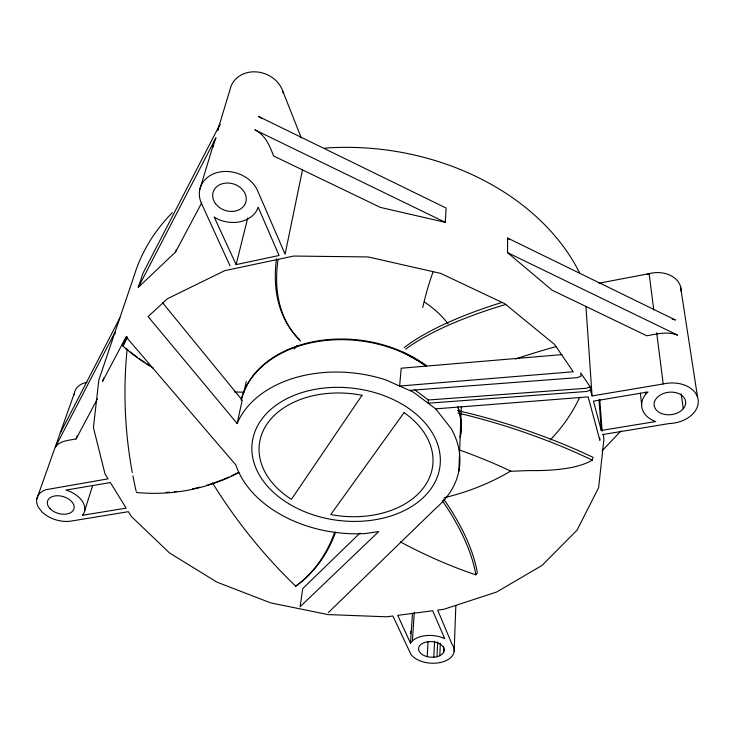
<?xml version="1.0" encoding="UTF-8"?>
<svg xmlns="http://www.w3.org/2000/svg" width="735" height="735" viewBox="0 0 735 735"><rect width="100%" height="100%" fill="white"/><g stroke="black" fill="none" stroke-linecap="round" stroke-linejoin="round"><path stroke-width="1.1" d="M507.554 252.656L677.624 335.142C667.628 331.145 656.961 333.956 646.837 335.785L552.095 290.178L507.554 252.656L507.563 238.039L675.419 320.001L672.185 319.119M458.861 471.043L460.119 437.941A111.187 80.069 7.2 0 0 457.831 407.236M461.304 406.593L460.138 437.279A111.123 80.069 7.2 0 0 457.859 406.565M454.147 651.522L455.829 605.64M443.527 652.606A12.872 7.809 4.1 0 0 435.671 642.252A12.872 7.809 4.1 0 0 419.272 646.322A12.872 7.809 4.1 0 0 427.219 656.658C432.768 657.889 439.842 657.531 443.527 652.606L443.784 646.874M439.778 655.767L440.357 643.171M436.985 656.75L437.702 641.875M433.815 657.246L434.615 641.223M427.219 656.658L428.036 641.793M213.462 146.945L213.646 143.72L215.961 137.73L138.281 287.385L175.536 252.041L201.785 202.713M445.272 222.337L254.861 129.847C265.234 134.882 269.818 145.769 273.539 155.967L380.408 207.417L445.272 222.337L446.127 208.051L258.417 116.396A28.895 24.356 19.5 0 1 262.11 118.675M414.292 612.227L412.436 640.81L410.507 643.134L412.482 613.413M414.476 389.605L428.34 400.005L428.128 403.203L586.695 391.47L590.361 390.055L590.141 386.821L580.751 372.985L580.944 376.21L577.26 377.652L409.478 390.414M410.507 633.68L410.654 631.393M114.724 334.471L115 332.248L55.3 447.238C59.994 440.541 68.86 440.403 76.118 438.914L97.47 398.774M302.535 169.574L285.106 254.209L258.123 191.899A30.659 24.926 17.9 0 0 219.563 172.027A30.659 24.926 17.9 0 0 201.151 202.741L230.055 265.905M328.407 612.521L436.599 507.536A114.1 80.244 7.2 0 0 451.207 428.634L435.68 408.862L413.355 392.141L385.792 379.894A114.1 80.244 7.2 0 0 237.157 423.498L242.21 400.152L162.49 302.664M244.296 390.524L246.216 381.649M236.119 264.618L214.17 216.981L216.54 218.506A30.659 24.926 17.9 0 0 256.469 211.055L258.16 207.141L279.061 255.495L236.119 264.618L247.732 217.918M459.145 449.875A222.512 42.492 13.4 0 1 511.009 471.282L528.75 470.575A493.139 96.478 20.3 0 0 592.281 460.128L592.998 457.326A174.608 43.659 18.6 0 0 457.4 410.562M199.773 189.566L214.638 140.458M217.606 130.665L230.119 89.321A27.682 23.897 21 0 1 255.229 71.828A27.682 23.897 21 0 1 282.8 91.149L301.341 138.015M175.536 252.041L176.207 249.882M84.626 510.963L92.546 485.89M138.281 287.385L142.976 273.236L220.031 124.27A28.895 24.356 19.5 0 0 217.735 130.224M103.699 378.001L102.606 381.263L126.08 336.869L235.871 465.016A114.1 80.244 7.2 0 0 365.295 533.555L378.727 531.543L300.091 606.752L302.719 588.616L360.012 533.022M76.118 438.914L77.166 435.827M36.75 499.12L74.492 392.784M60.408 432.841L119.833 317.979M400.327 541.879A525.709 261.044 51.5 0 0 475.848 574.825L477.337 572.896A166.22 76.063 44 0 0 443.674 499.001M294.119 349.097L297.124 345.615M602.066 450.84L620.965 430.986M655.216 421.412A28.417 20.194 -6.6 0 1 645.642 394.272L648.022 391.975L593.467 401.163L601.285 430.444L655.73 421.541M212.443 482.877A501.592 440.697 74.8 0 0 295.746 586.199L297.206 585.051A171.071 129.342 62.1 0 0 335.601 532.213M590.141 386.821L586.493 388.236L428.34 400.005M647.03 274.44L649.134 273.659A25.863 19.735 -9 0 1 681.134 291.464M86.941 382.365L83.027 383.385A22.702 15.729 17.4 0 0 74.299 394.87M599.034 283.195L649.134 273.659L653.783 310.051M590.361 390.055L592.07 395.935L663.218 383.973A28.417 20.194 -6.6 0 1 698.121 399.546A28.417 20.194 -6.6 0 1 669.07 423.571L602.388 434.596M561.999 354.601L401.209 368.217L399.619 386.031L573.236 371.763L554.613 344.485L504.807 303.72L440.761 273.411L368.06 256.928L293.688 256.056L224.781 270.645L167.497 298.695L148.084 316.592L237.157 423.498M435.68 408.862L588.156 396.882L599.87 440.329L599.705 438.042M403.331 352.313L424.94 364.826M507.563 238.039L509.291 239.509M153.018 367.913A204.091 191.339 -62.1 0 1 123.085 346.213L122.589 345.331A409.303 348.638 -55.9 0 1 126.861 336.584M410.507 643.134L397.718 615.36L432.676 610.757L444.785 638.743L444.317 638.467A22.831 13.855 4.1 0 0 412.436 640.81M282.8 91.149L283.214 93.271M680.472 286.328L697.588 397.249M681.198 393.969L683.284 408.697M656.686 332.799L663.218 383.973M645.385 391.994L645.642 394.272M640.405 393.188L641.637 404.59M603.417 434.348L603.848 440.054L598.621 487.682L577.039 530.192L541.971 565.454L496.538 592.07L443.83 609.287L437.683 610.096L452.034 644.338A22.831 13.855 4.1 0 1 441.386 662.272A22.831 13.855 4.1 0 1 411.03 654.591L392.885 616.004L386.785 616.803L328.177 614.598L270.673 602.884L216.88 582.111L169.5 552.941L131.271 516.383L128.368 511.689L70.055 521.253A24.687 15.738 16.1 0 1 41.877 511.78L38.633 507.664A24.687 15.738 16.1 0 1 45.735 489.749L108.073 478.843L105.013 473.9L93.428 427.54L98.812 380.068L134.505 274.633A234.548 179.147 7.2 0 1 172.339 212.645M599.76 399.224L602.14 431.169M599.007 399.619L601.285 430.444M585.951 306.403L592.07 395.935M241.218 400.134A111.123 80.069 7.2 0 1 315.104 341.371A111.123 80.069 7.2 0 1 426.631 365.911M424.508 302.057A105.831 79.499 7.2 0 1 448.102 323.804M579.41 397.856A231.01 176.409 7.2 0 1 550.056 440.118M510.807 470.979A231.01 176.409 7.2 0 1 444.298 497.733M241.337 399.702A111.187 80.069 7.2 0 1 315.122 341.995A111.187 80.069 7.2 0 1 425.657 365.883M324.567 148.13A234.548 179.147 7.2 0 1 579.465 272.612M244.277 392.159A204.091 191.339 -62.1 0 1 234.465 391.92M149.618 365.341A203.641 191.275 -62.2 0 1 146.77 363.586M144.896 362.383A203.641 191.275 -62.2 0 1 142.094 360.536M141.175 359.911A203.641 191.275 -62.2 0 1 139.328 358.634M137.5 357.329A203.641 191.275 -62.2 0 1 130.343 351.9M128.597 350.476A203.641 191.275 -62.2 0 1 125.997 348.307M123.085 346.213A416.589 351.9 -56.2 0 1 127.458 337.264M238.958 472.504A188.996 183.64 50.1 0 1 136.453 492.487M136.196 491.393A452.714 445.97 -10.6 0 1 132.916 475.903M132.291 472.568A452.714 445.97 -10.6 0 1 127.109 349.3M238.452 472.449A188.573 183.107 50.7 0 1 231.764 475.738M228.861 477.07A188.573 183.107 50.7 0 1 218.019 481.48M217.018 481.848A188.573 183.107 50.7 0 1 206.912 485.173M199.718 487.149A188.573 183.107 50.7 0 1 195.574 488.141M194.536 488.38A188.573 183.107 50.7 0 1 192.451 488.821M176.666 491.403A188.573 183.107 50.7 0 1 174.544 491.642M169.234 492.138A188.573 183.107 50.7 0 1 166.036 492.349M334.71 532.158A171.347 129.819 62.3 0 1 295.746 586.199M442.323 500.654A166.395 76.229 44.3 0 1 475.848 574.825M457.804 413.024A174.737 43.42 18.8 0 1 592.281 460.128M404.305 347.536A192.974 55.107 -11.6 0 1 502.033 302.416M405.637 349.189A193.149 54.418 -11.4 0 1 505.974 304.382M515.364 359.011A235.283 63.072 -17.6 0 1 556.606 346.442M299.503 339.533A207.417 124.913 -40.3 0 1 276.525 258.738M300.578 341.113A207.739 124.224 -40.2 0 1 278.06 259.63M422.772 307.478A268.119 152.926 -47.5 0 1 433.08 271.867M362.015 395.283L291.418 499.341A87.336 61.382 7.2 0 1 267.025 424.04A87.336 61.382 7.2 0 1 362.015 395.283M404.075 412.629L330.75 514.546A87.336 61.382 7.2 0 0 424.233 486.809A87.336 61.382 7.2 0 0 404.075 412.629M82.981 514.73L82.421 515.29L126.172 508.142L110.36 482.546L65.874 490.098L69.871 491.458A24.687 15.738 16.1 0 1 82.981 514.73M288.69 503.695A94.622 66.508 7.2 0 0 439.53 469.04A94.622 66.508 7.2 0 0 310.051 390.386A94.622 66.508 7.2 0 0 288.69 503.695M50.09 508.712A13.763 8.774 16.1 0 0 73.169 510.457A13.763 8.774 16.1 0 0 58.947 495.794A13.763 8.774 16.1 0 0 50.09 508.712M215.511 203.641A17.08 13.873 17.9 0 0 244.553 205.001A17.08 13.873 17.9 0 0 228.374 183.043A17.08 13.873 17.9 0 0 215.511 203.641M661.5 413.52A15.858 11.273 -6.6 0 0 685.682 402.973A15.858 11.273 -6.6 0 0 662.483 393.896A15.858 11.273 -6.6 0 0 661.5 413.52"/></g></svg>
